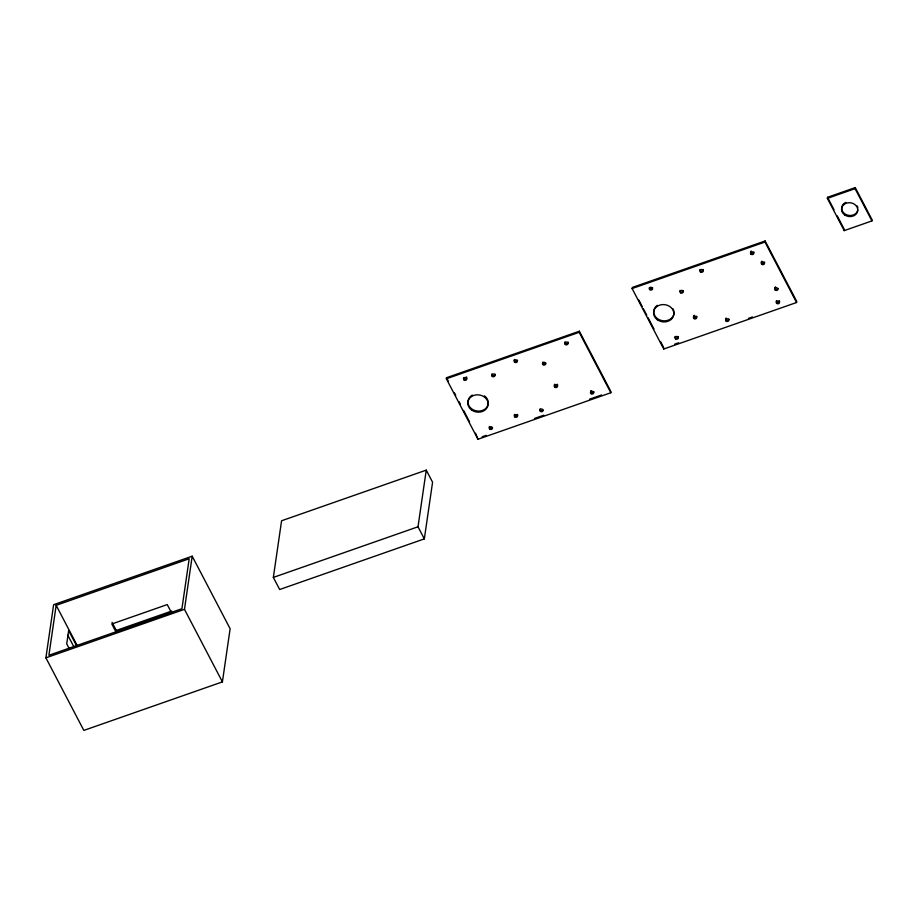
<?xml version="1.0" encoding="UTF-8"?>
<svg xmlns="http://www.w3.org/2000/svg" width="918" height="918" viewBox="0 0 918 918"><rect width="100%" height="100%" fill="white"/><g stroke="black" fill="none" stroke-linecap="round" stroke-linejoin="round"><path stroke-width="1.38" d="M45.9 657.839L53.623 604.698L192.195 556.193L230.131 628.75L222.408 681.89L83.836 730.407L45.9 657.839L184.472 609.334L192.195 556.193M56.17 605.329L48.906 655.28L181.925 608.714L189.188 558.752L56.17 605.329L77.123 645.4M116.035 632.054L111.824 623.988L167.248 604.583L171.471 612.65L116.035 632.054L116.276 630.459L112.053 622.393M273.346 577.422L281.585 520.77L426.25 470.131L432.573 482.225L424.334 538.877L279.669 589.517L273.346 577.422L418.011 526.783L426.25 470.131M446.366 378.79L446.515 377.723L579.361 331.226L610.975 391.688L610.814 392.755L477.98 439.252L446.366 378.79L579.201 332.282L579.361 331.226M477.98 439.252L475.501 433.158M632.123 288.539L632.273 287.472L765.119 240.975L796.732 301.437L796.572 302.504L663.737 349.012L632.123 288.539L764.969 242.031L765.119 240.975M663.737 349.012L663.886 347.945M827.37 198.357L827.531 197.301L855.243 187.593L872.1 219.85L871.951 220.905L844.227 230.613L827.37 198.357L855.083 188.66L855.243 187.593M844.227 230.613L844.388 229.546L837.25 215.902M674.627 344.181L678.643 342.781M748.422 318.351L752.45 316.939M482.157 436.784L486.184 435.373M534.483 418.459L543.881 415.177M589.505 399.204L601.577 394.981M116.276 630.459L171.7 611.055M855.083 188.66L871.951 220.905M827.531 197.301L834.014 209.706M764.969 242.031L796.572 302.504M638.859 300.071L642.152 306.371M643.472 308.896L646.765 315.195M648.085 317.708L654.006 329.046M660.593 341.645L663.232 346.683M579.201 332.282L610.814 392.755M446.515 377.723L448.489 381.509M454.421 392.847L455.741 395.36M459.034 401.659L460.354 404.184M463.636 410.484L469.568 421.821M418.011 526.783L424.334 538.877M184.472 609.334L222.408 681.89M76.871 646.295L68.655 630.574L66.727 643.862L69.252 648.693M67.783 635.176L74.106 647.27M728.984 319.039A1.629 1.388 8.3 0 1 726.792 320.325A1.629 1.388 8.3 0 1 726.184 318.041M703.177 269.467A1.629 1.388 8.3 0 1 701.719 271.258A1.629 1.388 8.3 0 1 700.078 269.456M678.31 336.493A1.629 1.388 8.3 0 1 676.807 338.157A1.629 1.388 8.3 0 1 675.132 336.493M652.652 287.724A1.629 1.388 8.3 0 1 649.416 287.736M779.393 300.691A1.629 1.388 8.3 0 1 778.028 302.711A1.629 1.388 8.3 0 1 776.525 300.645M753.873 252.002A1.629 1.388 8.3 0 1 751.704 253.425A1.629 1.388 8.3 0 1 751.222 251.05M673.112 308.941A10.178 8.652 8.3 0 1 668.935 319.912A10.178 8.652 8.3 0 1 655.578 316.848A10.178 8.652 8.3 0 1 657.288 305.315M683.313 290.536A1.629 1.388 8.3 0 1 681.787 292.073A1.629 1.388 8.3 0 1 680.089 290.547M696.773 316.205A1.629 1.388 8.3 0 1 695.775 317.8A1.629 1.388 8.3 0 1 693.767 317.077A1.629 1.388 8.3 0 1 694.26 315.299M764.614 262.078A1.629 1.388 8.3 0 1 763.087 263.604A1.629 1.388 8.3 0 1 761.378 262.089M761.481 261.676A1.629 1.388 8.3 0 1 761.837 261.205M778.016 288.562A1.629 1.388 8.3 0 1 774.884 287.747M775.217 287.116A1.629 1.388 8.3 0 1 775.561 286.841M857.848 209.935A8.147 6.919 8.3 0 1 845.214 214.112A8.147 6.919 8.3 0 1 845.788 202.385M857.205 205.988A8.147 6.919 8.3 0 1 857.848 207.858M542.974 410.094A1.629 1.388 8.3 0 1 539.991 409.026M517.511 360.246A1.629 1.388 8.3 0 1 515.48 361.44A1.629 1.388 8.3 0 1 514.436 359.443M492.496 427.57A1.629 1.388 8.3 0 1 490.407 428.293A1.629 1.388 8.3 0 1 489.455 426.468M466.792 378.388A1.629 1.388 8.3 0 1 463.647 377.711M466.39 376.885A1.629 1.388 8.3 0 1 466.803 377.436M593.843 391.573A1.629 1.388 8.3 0 1 592.305 392.961A1.629 1.388 8.3 0 1 590.607 391.584M590.699 391.034A1.629 1.388 8.3 0 1 591.054 390.563M568.047 342.001A1.629 1.388 8.3 0 1 566.578 343.78A1.629 1.388 8.3 0 1 564.937 341.978M484.394 395.853A10.178 8.652 8.3 0 1 485.461 408.717A10.178 8.652 8.3 0 1 470.418 407.776A10.178 8.652 8.3 0 1 472.3 395.084M495.054 374.039A1.629 1.388 8.3 0 1 493.551 375.703A1.629 1.388 8.3 0 1 491.876 374.051M517.591 414.466A1.629 1.388 8.3 0 1 516.134 416.256A1.629 1.388 8.3 0 1 514.493 414.454M545.774 363.149A1.629 1.388 8.3 0 1 543.766 363.907A1.629 1.388 8.3 0 1 542.687 362.185M557.157 384.172A1.629 1.388 8.3 0 1 557.237 386.099A1.629 1.388 8.3 0 1 554.988 386.145A1.629 1.388 8.3 0 1 554.759 384.217M726.184 321.151A1.629 1.388 8.3 0 0 728.812 320.382A1.629 1.388 8.3 0 0 726.608 318.798A1.629 1.388 8.3 0 0 726.184 321.151M700.48 271.98A1.629 1.388 8.3 0 0 703.096 271.2A1.629 1.388 8.3 0 0 700.904 269.617A1.629 1.388 8.3 0 0 700.48 271.98M675.568 338.88A1.629 1.388 8.3 0 0 678.184 338.111A1.629 1.388 8.3 0 0 675.992 336.516A1.629 1.388 8.3 0 0 675.568 338.88M649.852 289.698A1.629 1.388 8.3 0 0 652.48 288.929A1.629 1.388 8.3 0 0 650.277 287.334A1.629 1.388 8.3 0 0 649.852 289.698M776.812 303.433A1.629 1.388 8.3 0 0 779.439 302.665A1.629 1.388 8.3 0 0 777.236 301.07A1.629 1.388 8.3 0 0 776.812 303.433M751.108 254.252A1.629 1.388 8.3 0 0 753.724 253.483A1.629 1.388 8.3 0 0 751.521 251.888A1.629 1.388 8.3 0 0 751.108 254.252M657.38 319.762A10.178 8.652 8.3 0 0 673.766 314.943A10.178 8.652 8.3 0 0 660.031 305.017A10.178 8.652 8.3 0 0 657.38 319.762M680.536 292.785A1.629 1.388 8.3 0 0 683.164 292.016A1.629 1.388 8.3 0 0 680.961 290.421A1.629 1.388 8.3 0 0 680.536 292.785M694.031 318.58A1.629 1.388 8.3 0 0 696.647 317.812A1.629 1.388 8.3 0 0 694.456 316.228A1.629 1.388 8.3 0 0 694.031 318.58M761.837 264.327A1.629 1.388 8.3 0 0 764.453 263.558A1.629 1.388 8.3 0 0 762.261 261.963A1.629 1.388 8.3 0 0 761.837 264.327M775.32 290.122A1.629 1.388 8.3 0 0 777.936 289.354A1.629 1.388 8.3 0 0 775.744 287.77A1.629 1.388 8.3 0 0 775.32 290.122M844.583 214.858A8.147 6.919 8.3 0 0 857.687 211.002A8.147 6.919 8.3 0 0 846.706 203.05A8.147 6.919 8.3 0 0 844.583 214.858M540.427 411.402A1.629 1.388 8.3 0 0 543.054 410.633A1.629 1.388 8.3 0 0 540.851 409.038A1.629 1.388 8.3 0 0 540.427 411.402M514.723 362.22A1.629 1.388 8.3 0 0 517.339 361.451A1.629 1.388 8.3 0 0 515.147 359.867A1.629 1.388 8.3 0 0 514.723 362.22M489.81 429.131A1.629 1.388 8.3 0 0 492.427 428.35A1.629 1.388 8.3 0 0 490.235 426.767A1.629 1.388 8.3 0 0 489.81 429.131M464.095 379.949A1.629 1.388 8.3 0 0 466.723 379.18A1.629 1.388 8.3 0 0 464.519 377.585A1.629 1.388 8.3 0 0 464.095 379.949M591.054 393.684A1.629 1.388 8.3 0 0 593.671 392.915A1.629 1.388 8.3 0 0 591.479 391.32A1.629 1.388 8.3 0 0 591.054 393.684M565.339 344.502A1.629 1.388 8.3 0 0 567.967 343.734A1.629 1.388 8.3 0 0 565.763 342.139A1.629 1.388 8.3 0 0 565.339 344.502M471.623 410.013A10.178 8.652 8.3 0 0 488.009 405.194A10.178 8.652 8.3 0 0 474.273 395.268A10.178 8.652 8.3 0 0 471.623 410.013M492.312 376.426A1.629 1.388 8.3 0 0 494.928 375.657A1.629 1.388 8.3 0 0 492.736 374.062A1.629 1.388 8.3 0 0 492.312 376.426M514.895 416.967A1.629 1.388 8.3 0 0 517.511 416.198A1.629 1.388 8.3 0 0 515.319 414.615A1.629 1.388 8.3 0 0 514.895 416.967M543.089 364.71A1.629 1.388 8.3 0 0 545.705 363.93A1.629 1.388 8.3 0 0 543.513 362.346A1.629 1.388 8.3 0 0 543.089 364.71M554.862 387.235A1.629 1.388 8.3 0 0 557.478 386.455A1.629 1.388 8.3 0 0 555.287 384.871A1.629 1.388 8.3 0 0 554.862 387.235"/></g></svg>
